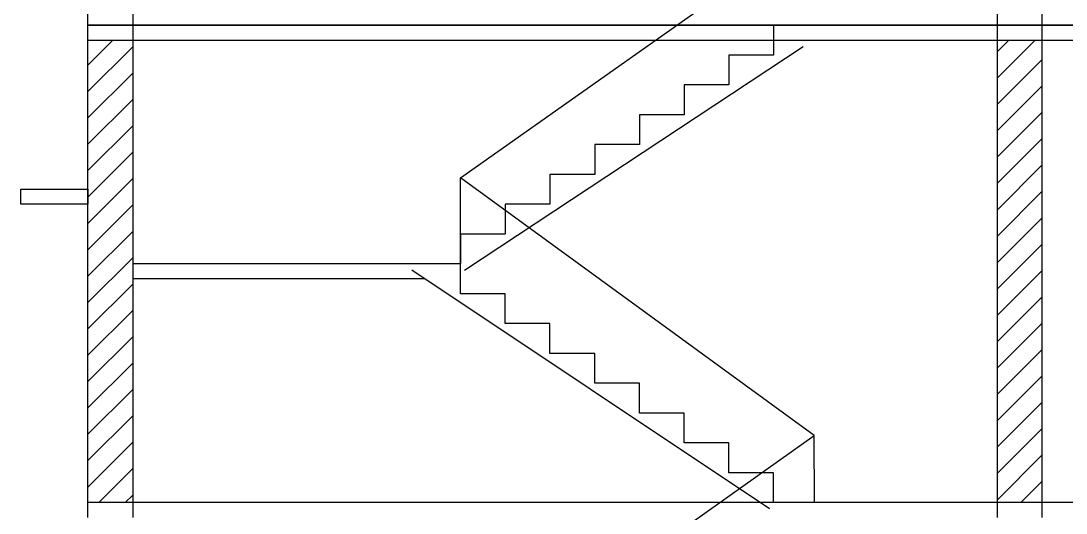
# Model space of a CAD drawing. Header units: millimetres. Extents: x 14561 to 73598, y 8019 to 71831.
# Drawn here: x 50637 to 57650, y 60753 to 64053 of the extents above; entities that cross this region are included whole.
import ezdxf

# ---------------------------------------------------------------- set-up
doc = ezdxf.new("R2010")
doc.units = ezdxf.units.MM

msp = doc.modelspace()

# ---------------------------------------------------------------- hatches: boundary and pattern name
h = msp.add_hatch()
h.set_pattern_fill('ANSI31', color=256, scale=1000, style=0)
h.set_pattern_definition([(45, (-33015.17, 32333.34), (-88.38835, 88.38835), [])])
h.paths.add_polyline_path([(57487.40702, 57324.09241), (57187.40702, 57324.09241), (57187.40702, 54224.09241), (57487.40702, 54224.09241)])
h.paths.add_polyline_path([(57487.40702, 60624.09241), (57187.40702, 60624.09241), (57187.40702, 57524.09241), (57487.40702, 57524.09241)])
h.paths.add_polyline_path([(57487.40702, 67224.09241), (57187.40702, 67224.09241), (57187.40702, 64124.09241), (57487.40702, 64124.09241)])
h.paths.add_polyline_path([(57487.40702, 63924.09241), (57187.40702, 63924.09241), (57187.40702, 60824.09241), (57487.40702, 60824.09241)])
h.paths.add_polyline_path([(51387.40702, 63924.09241), (51087.40702, 63924.09241), (51087.40702, 60824.09241), (51387.40702, 60824.09241)])
h.paths.add_polyline_path([(51387.40702, 67224.09241), (51087.40702, 67224.09241), (51087.40702, 64124.09241), (51387.40702, 64124.09241)])
h.paths.add_polyline_path([(62087.40702, 67224.09241), (61787.40702, 67224.09241), (61787.40702, 64124.09241), (62087.40702, 64124.09241)])
h.paths.add_polyline_path([(62087.40702, 63924.09241), (61787.40702, 63924.09241), (61787.40702, 60824.09241), (62087.40702, 60824.09241)])
h.paths.add_polyline_path([(62087.40702, 57324.09241), (61787.40702, 57324.09241), (61787.40702, 54224.09241), (62087.40702, 54224.09241)])
h.paths.add_polyline_path([(62087.40702, 60624.09241), (61787.40702, 60624.09241), (61787.40702, 57524.09241), (62087.40702, 57524.09241)])
h.paths.add_polyline_path([(51387.40702, 60624.09241), (51087.40702, 60624.09241), (51087.40702, 57524.09241), (51387.40702, 57524.09241)])
h.paths.add_polyline_path([(51387.40702, 57324.09241), (51087.40702, 57324.09241), (51087.40702, 54224.09241), (51387.40702, 54224.09241)])

# ---------------------------------------------------------------- linework, layer by layer
for p, q in [((51087.40702, 64024.09241), (51087.40702, 67324.09241)), ((51387.40702, 67324.09241), (51387.40702, 64024.09241)), ((57187.40702, 67324.09241), (57187.40702, 64024.09241)), ((57487.40702, 67324.09241), (57487.40702, 64024.09241)), ((53587.40702, 63000.38268), (55941.63554, 64662.29123)), ((51087.40702, 64024.09241), (62087.40702, 64024.09241)), ((51087.40702, 60724.09241), (51087.40702, 64024.09241)), ((62087.40702, 64024.09241), (51087.40702, 64024.09241)), ((51387.40702, 64024.09241), (51387.40702, 60724.09241)), ((55687.40702, 64024.09241), (55687.40702, 63824.09241)), ((57187.40702, 64024.09241), (57187.40702, 60724.09241)), ((57487.40702, 64024.09241), (57487.40702, 60724.09241)), ((51087.40702, 63924.09241), (62087.40702, 63924.09241)), ((55687.40702, 63824.09241), (55387.40702, 63824.09241)), ((55387.40702, 63824.09241), (55387.40702, 63624.09241)), ((55387.40702, 63624.09241), (55087.40702, 63624.09241)), ((55087.40702, 63624.09241), (55087.40702, 63424.09241)), ((55087.40702, 63424.09241), (54787.40702, 63424.09241)), ((54787.40702, 63424.09241), (54787.40702, 63224.09241)), ((54787.40702, 63224.09241), (54487.40702, 63224.09241)), ((54487.40702, 63224.09241), (54487.40702, 63024.09241)), ((53587.40702, 62424.09241), (53587.40702, 63000.38268)), ((55959.78034, 61274.09241), (53587.40702, 63000.38268)), ((54487.40702, 63024.09241), (54187.40702, 63024.09241)), ((54187.40702, 63024.09241), (54187.40702, 62824.09241)), ((54187.40702, 62824.09241), (53887.40702, 62824.09241)), ((53887.40702, 62824.09241), (53887.40702, 62624.09241)), ((53887.40702, 62624.09241), (53587.40702, 62624.09241)), ((53587.40702, 62624.09241), (53587.40702, 62424.09241)), ((53287.40702, 62424.09241), (51387.40702, 62424.09241)), ((53587.40702, 62424.09241), (53287.40702, 62424.09241)), ((53587.40702, 62424.09241), (53287.40702, 62424.09241)), ((53587.40702, 62224.09241), (53587.40702, 62424.09241)), ((53346.773, 62324.42256), (51387.40702, 62324.09241)), ((53887.40702, 62224.09241), (53587.40702, 62224.09241)), ((53887.40702, 62024.09241), (53887.40702, 62224.09241)), ((54187.40702, 62024.09241), (53887.40702, 62024.09241)), ((54187.40702, 61824.09241), (54187.40702, 62024.09241)), ((54487.40702, 61824.09241), (54187.40702, 61824.09241)), ((54487.40702, 61624.09241), (54487.40702, 61824.09241)), ((54787.40702, 61624.09241), (54487.40702, 61624.09241)), ((54787.40702, 61424.09241), (54787.40702, 61624.09241)), ((55087.40702, 61424.09241), (54787.40702, 61424.09241)), ((55087.40702, 61224.09241), (55087.40702, 61424.09241)), ((53587.40702, 59591.76389), (55959.78034, 61274.09241)), ((55387.40702, 61224.09241), (55087.40702, 61224.09241)), ((55387.40702, 61024.09241), (55387.40702, 61224.09241)), ((55961.46531, 60824.09241), (55959.78034, 61274.09241)), ((55687.40702, 61024.09241), (55387.40702, 61024.09241)), ((55687.40702, 60824.09241), (55687.40702, 61024.09241)), ((62087.40702, 60824.09241), (51087.40702, 60824.09241))]:
    msp.add_line(p, q)
at = {"color": 40, "true_color": 0xf8d731}
for p, q in [((53614.95785, 62382.36769), (55886.65291, 63882.36769)), ((55659.67201, 60782.48989), (53259.67201, 62382.48989))]:
    msp.add_line(p, q, dxfattribs=at)
msp.add_lwpolyline([(50637.40702, 62924.09241), (51087.40702, 62924.09241), (51087.40702, 62824.09241), (50637.40702, 62824.09241)], close=True)

doc.saveas('drawing.dxf')
